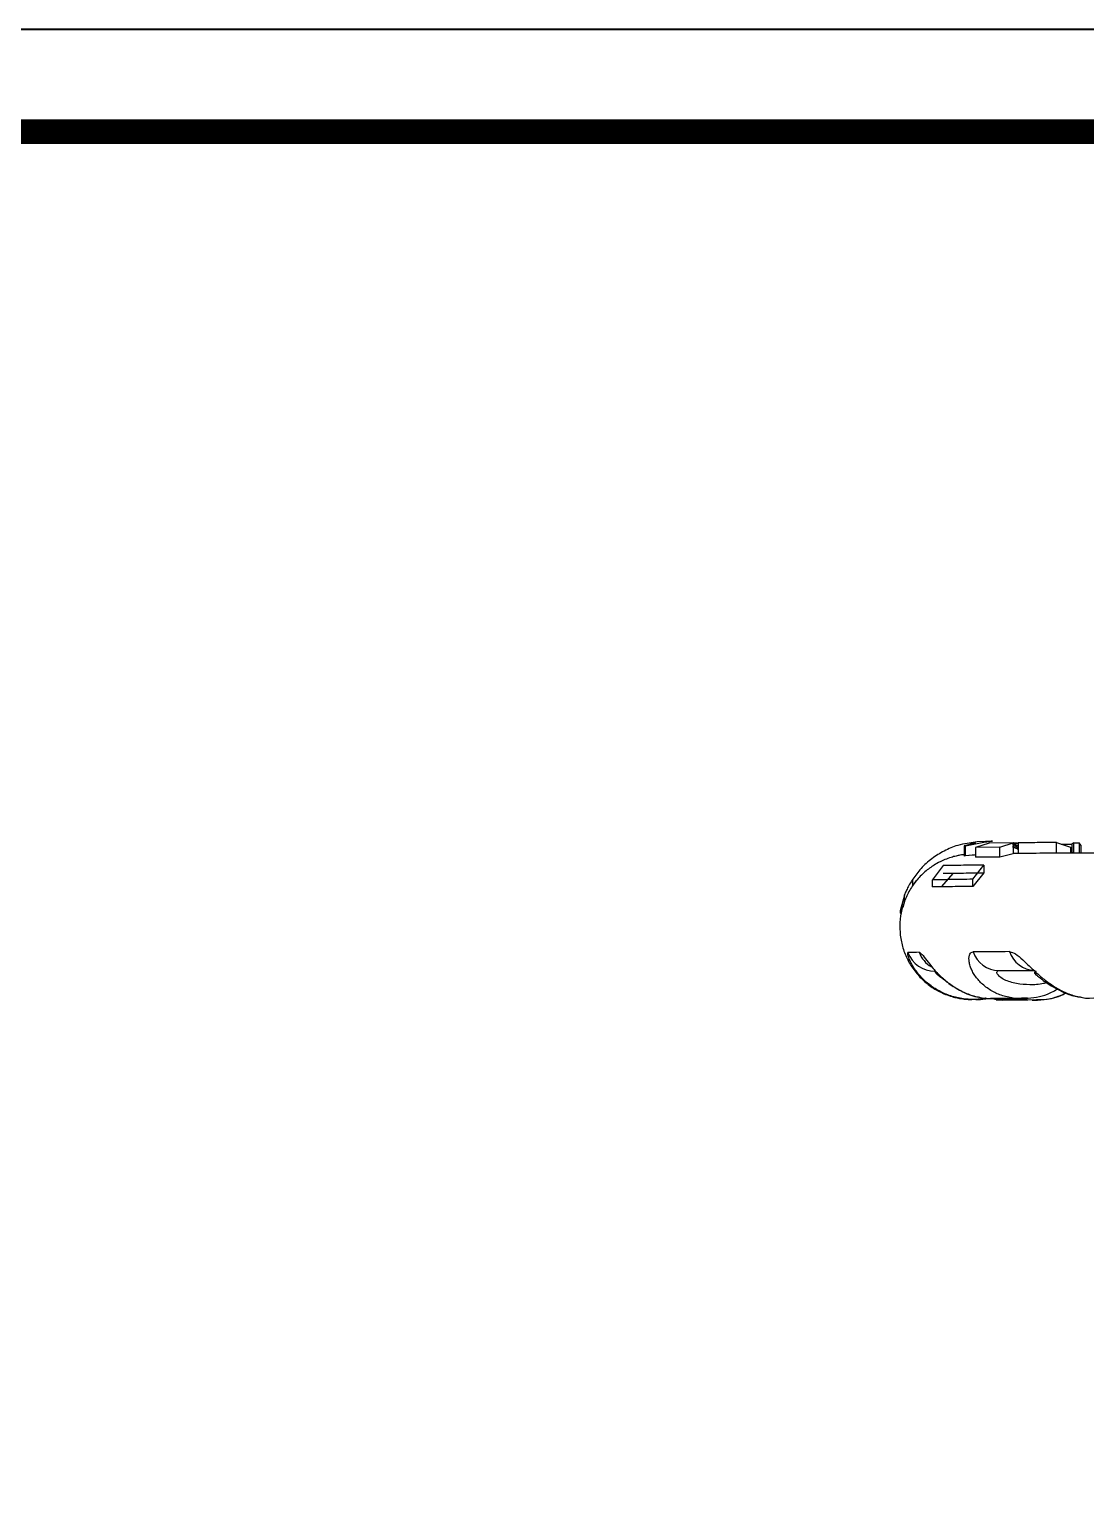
# Model space of a CAD drawing. Header units: millimetres. Extents: x 2642 to 4256, y 821 to 2003.
# Drawn here: x 3545.4 to 3690.7, y 1799.9 to 2002.6 of the extents above; entities that cross this region are included whole.
import ezdxf

# ---------------------------------------------------------------- set-up
doc = ezdxf.new("R2010")
doc.units = ezdxf.units.MM
doc.layers.add('粗实线', color=7, linetype='Continuous', lineweight=40)

# ---------------------------------------------------------------- blocks, each defined once
blk = doc.blocks.new('图框2')
blk.add_line((23795.37, 7810.82), (22181, 7810.82))
at = {"const_width": 3.38}
blk.add_lwpolyline([(23781.31, 7796.75), (22251.31, 7796.75), (22251.31, 6643.63), (23781.31, 6643.63)], close=True, dxfattribs=at)

msp = doc.modelspace()

# ---------------------------------------------------------------- linework, layer by layer
at = {"color": 7, "linetype": 'Continuous', "lineweight": 25}
for p, q in [((3675.621, 1890.642), (3674.03, 1890.276)), ((3674.208, 1890.279), (3674.03, 1890.276)), ((3674.03, 1890.276), (3674.03, 1888.871)), ((3674.208, 1890.279), (3676.711, 1890.774)), ((3674.208, 1888.874), (3674.208, 1890.279)), ((3675.812, 1890.84), (3674.42, 1890.615)), ((3675.621, 1890.642), (3674.42, 1890.615)), ((3677.444, 1890.65), (3675.582, 1890.035)), ((3678.938, 1890.072), (3675.582, 1890.035)), ((3675.582, 1890.035), (3675.582, 1888.691)), ((3676.972, 1890.864), (3675.812, 1890.84)), ((3676.711, 1890.774), (3677.898, 1890.916)), ((3676.996, 1890.866), (3676.972, 1890.864)), ((3677.722, 1890.913), (3676.996, 1890.866)), ((3680.783, 1890.683), (3677.444, 1890.65)), ((3677.898, 1890.916), (3677.722, 1890.913)), ((3678.938, 1890.072), (3680.783, 1890.683)), ((3678.938, 1888.719), (3678.938, 1890.072)), ((3680.783, 1889.149), (3678.938, 1888.719)), ((3681.469, 1890.246), (3680.744, 1890.434)), ((3680.783, 1890.683), (3680.783, 1889.149)), ((3681.326, 1890.635), (3680.802, 1890.679)), ((3680.822, 1890.713), (3680.987, 1890.694)), ((3681.469, 1889.836), (3681.105, 1889.976)), ((3681.469, 1890.688), (3681.469, 1889.221)), ((3686.709, 1890.725), (3688.642, 1890.091)), ((3686.709, 1889.254), (3686.709, 1890.725)), ((3687.371, 1890.508), (3688.819, 1890.502)), ((3688.642, 1890.091), (3688.642, 1889.263)), ((3688.642, 1889.527), (3689.03, 1889.318)), ((3689.03, 1889.318), (3688.642, 1889.312)), ((3689.103, 1890.668), (3688.819, 1890.502)), ((3688.819, 1890.502), (3688.819, 1889.432)), ((3689.103, 1890.668), (3689.829, 1890.665)), ((3689.103, 1889.266), (3689.103, 1890.668)), ((3690.128, 1890.339), (3689.829, 1890.665)), ((3689.829, 1890.665), (3689.829, 1889.269)), ((3690.128, 1889.27), (3690.128, 1890.339)), ((3671.151, 1887.545), (3669.604, 1885.571)), ((3674.208, 1888.874), (3674.03, 1888.871)), ((3675.582, 1889.035), (3674.208, 1888.874)), ((3675.448, 1888.973), (3674.771, 1888.965)), ((3675.22, 1885.671), (3676.718, 1887.626)), ((3678.938, 1888.719), (3675.582, 1888.691)), ((3676.718, 1887.626), (3676.718, 1886.553)), ((3666.938, 1884.774), (3666.938, 1885.68)), ((3669.604, 1885.571), (3669.604, 1884.625)), ((3670.893, 1884.65), (3672.548, 1886.52)), ((3676.718, 1886.553), (3675.22, 1884.672)), ((3675.22, 1884.672), (3675.22, 1885.671)), ((3665.792, 1883.485), (3665.196, 1881.339)), ((3665.803, 1883.508), (3665.792, 1883.485)), ((3665.792, 1882.592), (3665.792, 1883.485)), ((3665.803, 1882.615), (3665.803, 1883.508)), ((3665.196, 1881.339), (3665.196, 1880.988)), ((3665.347, 1880.988), (3665.196, 1880.988)), ((3665.792, 1882.592), (3665.575, 1881.81)), ((3665.803, 1882.615), (3665.792, 1882.592)), ((3678.785, 1873.107), (3683.695, 1873.134)), ((3678.785, 1873.107), (3683.814, 1873.104)), ((3674.198, 1869.175), (3674.11, 1869.18)), ((3674.117, 1869.187), (3674.152, 1869.197)), ((3674.133, 1869.191), (3674.19, 1869.159)), ((3674.152, 1869.197), (3674.198, 1869.222)), ((3674.242, 1869.187), (3674.198, 1869.222)), ((3674.242, 1869.187), (3674.199, 1869.175)), ((3674.51, 1869.154), (3674.483, 1869.187)), ((3675.19, 1869.179), (3677.103, 1869.25)), ((3676.43, 1869.269), (3676.912, 1869.373)), ((3678.328, 1869.108), (3677.626, 1869.252)), ((3678.415, 1869.098), (3678.251, 1869.133)), ((3678.328, 1869.108), (3678.251, 1869.133)), ((3678.372, 1869.107), (3678.328, 1869.108)), ((3678.944, 1869.119), (3678.415, 1869.098)), ((3678.941, 1869.099), (3679.319, 1869.048)), ((3681.088, 1869.2), (3678.944, 1869.119)), ((3680.994, 1869.283), (3681.172, 1869.311)), ((3682.678, 1869.339), (3681.089, 1869.273)), ((3681.089, 1869.273), (3681.172, 1869.311)), ((3682.069, 1869.225), (3682.421, 1869.291)), ((3682.765, 1869.065), (3683.967, 1869.113)), ((3683.366, 1869.018), (3683.662, 1869.016)), ((3690.518, 1869.362), (3690.714, 1869.332))]:
    msp.add_line(p, q, dxfattribs=at)
for centre, radius, start, end in [((3669.16, 1763.169), 112.461, 90.67829, 91.46899), ((3670.008, 1877.007), 3.99, 200.7466, 269.94723), ((3671.562, 1877.021), 3.987, 200.53714, 238.92466), ((3698.905, -2024.669), 3900.426, 90.273673, 90.347423), ((3678.85, 1876.902), 3.796, 198.69099, 269.01094), ((3683.796, 1876.824), 3.692, 197.51104, 268.43264), ((3690.848, 3276.129), 1407.053, 269.518479, 269.594895)]:
    msp.add_arc(centre, radius, start, end, dxfattribs=at)
for points, knots in [([(3674.03, 1889.063), (3673.978, 1889.057), (3673.84, 1889.042), (3673.461, 1888.985), (3672.894, 1888.872), (3672.172, 1888.68), (3671.259, 1888.353), (3670.134, 1887.806), (3668.877, 1886.958), (3667.648, 1885.795), (3666.597, 1884.38), (3665.804, 1882.785), (3665.305, 1881.071), (3665.116, 1879.294), (3665.245, 1877.512), (3665.687, 1875.781), (3666.429, 1874.156), (3667.447, 1872.688), (3668.706, 1871.424), (3670.072, 1870.471), (3671.33, 1869.865), (3672.326, 1869.524), (3673.087, 1869.336), (3673.659, 1869.234), (3673.983, 1869.192), (3674.086, 1869.182), (3674.11, 1869.18)], [0, 0, 0, 0, 0.0148867, 0.0392673, 0.0620584, 0.0873333, 0.1182037, 0.1585511, 0.2087423, 0.2639748, 0.320539, 0.3773811, 0.4342854, 0.491206, 0.5481328, 0.6050646, 0.6620035, 0.7189518, 0.7759064, 0.832816, 0.878701, 0.9113007, 0.9380514, 0.963413, 0.9915051, 1, 1, 1, 1]), ([(3674.417, 1890.616), (3673.985, 1890.534), (3672.887, 1890.324), (3671.246, 1889.612), (3669.54, 1888.54), (3668.072, 1887.23), (3667.304, 1886.18), (3666.938, 1885.68)], [0, 0, 0, 0, 0.1436466, 0.3657796, 0.5794741, 0.7996194, 1, 1, 1, 1]), ([(3680.654, 1890.498), (3680.808, 1890.483), (3681.131, 1890.452), (3681.353, 1890.343), (3681.469, 1890.285)], [0, 0, 0, 0, 0.4794776, 1, 1, 1, 1]), ([(3680.654, 1890.307), (3680.745, 1890.29), (3681.062, 1890.228), (3681.3, 1890.127), (3681.469, 1890.054)], [0, 0, 0, 0, 0.2892723, 1, 1, 1, 1]), ([(3680.654, 1890.149), (3680.727, 1890.13), (3681.012, 1890.053), (3681.274, 1889.91), (3681.469, 1889.804)], [0, 0, 0, 0, 0.2547132, 1, 1, 1, 1]), ([(3681.469, 1890.558), (3681.468, 1890.558), (3681.248, 1890.624), (3681.015, 1890.604), (3680.783, 1890.584)], [0, 0, 0, 0, 0.0059339, 1, 1, 1, 1]), ([(3681.469, 1889.761), (3681.307, 1889.857), (3681.087, 1889.985), (3680.845, 1890.053), (3680.783, 1890.071)], [0, 0, 0, 0, 0.7422142, 1, 1, 1, 1]), ([(3835.513, 1889.468), (3833.115, 1889.468), (3829.733, 1889.468), (3824.73, 1889.467), (3820.439, 1889.466), (3815.335, 1889.465), (3809.993, 1889.464), (3804.427, 1889.462), (3798.725, 1889.459), (3792.94, 1889.456), (3787.115, 1889.452), (3781.285, 1889.448), (3775.478, 1889.443), (3769.718, 1889.438), (3764.027, 1889.432), (3758.423, 1889.426), (3752.922, 1889.419), (3747.541, 1889.412), (3742.291, 1889.405), (3737.187, 1889.396), (3732.24, 1889.388), (3727.46, 1889.379), (3722.857, 1889.37), (3718.441, 1889.36), (3714.219, 1889.35), (3710.199, 1889.34), (3706.387, 1889.329), (3702.79, 1889.318), (3699.412, 1889.307), (3696.257, 1889.296), (3693.329, 1889.285), (3690.63, 1889.273), (3688.161, 1889.261), (3685.921, 1889.25), (3683.916, 1889.238), (3682.192, 1889.227), (3681.228, 1889.219), (3680.783, 1889.216)], [0, 0, 0, 0, 0.0344071, 0.0485109, 0.0718894, 0.0961605, 0.1221805, 0.149305, 0.1772714, 0.2058697, 0.2349502, 0.2644009, 0.2941371, 0.3240924, 0.3542143, 0.3844599, 0.4147936, 0.445185, 0.4756078, 0.5060385, 0.5364555, 0.5668389, 0.5971695, 0.6274283, 0.6575964, 0.6876542, 0.7175815, 0.7473561, 0.7769545, 0.8063502, 0.8355137, 0.8644114, 0.8930048, 0.921249, 0.9490912, 0.9764687, 1, 1, 1, 1]), ([(3680.794, 1890.705), (3680.948, 1890.71), (3681.134, 1890.715), (3681.313, 1890.663), (3681.344, 1890.654)], [0, 0, 0, 0, 0.8253899, 1, 1, 1, 1]), ([(3686.709, 1890.725), (3685.665, 1890.719), (3683.571, 1890.707), (3682.171, 1890.695), (3681.469, 1890.688)], [0, 0, 0, 0, 0.4988559, 1, 1, 1, 1]), ([(3676.718, 1887.626), (3675.6, 1887.612), (3673.379, 1887.584), (3671.89, 1887.558), (3671.151, 1887.545)], [0, 0, 0, 0, 0.5034187, 1, 1, 1, 1]), ([(3666.938, 1885.68), (3666.793, 1885.45), (3666.505, 1884.996), (3666.166, 1884.34), (3665.951, 1883.861), (3665.85, 1883.62), (3665.812, 1883.528), (3665.806, 1883.514), (3665.803, 1883.508)], [0, 0, 0, 0, 0.2914797, 0.5750699, 0.8079281, 0.8967748, 0.9490808, 1, 1, 1, 1]), ([(3667.512, 1885.525), (3667.509, 1885.522), (3667.269, 1885.32), (3667.102, 1885.045), (3666.938, 1884.774)], [0, 0, 0, 0, 0.01355435, 1, 1, 1, 1]), ([(3675.22, 1885.671), (3674.091, 1885.653), (3671.852, 1885.618), (3670.349, 1885.586), (3669.604, 1885.571)], [0, 0, 0, 0, 0.5039201, 1, 1, 1, 1]), ([(3671.151, 1886.506), (3671.896, 1886.514), (3673.386, 1886.53), (3675.607, 1886.545), (3676.718, 1886.553)], [0, 0, 0, 0, 0.4999998, 1, 1, 1, 1]), ([(3675.22, 1884.672), (3674.099, 1884.664), (3671.859, 1884.649), (3670.355, 1884.633), (3669.604, 1884.625)], [0, 0, 0, 0, 0.5000002, 1, 1, 1, 1]), ([(3674.152, 1869.197), (3673.55, 1869.296), (3672.38, 1869.489), (3670.727, 1870.172), (3669.509, 1870.934), (3668.66, 1871.643), (3668.099, 1872.196), (3667.606, 1872.77), (3667.176, 1873.365), (3666.831, 1873.937), (3666.478, 1874.645), (3666.22, 1875.398), (3666.258, 1875.528), (3666.277, 1875.593)], [0, 0, 0, 0, 0.1284973, 0.2497639, 0.3799902, 0.4410033, 0.4995684, 0.5633982, 0.624473, 0.6884765, 0.7497189, 0.8750081, 1, 1, 1, 1]), ([(3667.828, 1875.622), (3667.944, 1875.56), (3668.177, 1875.435), (3668.83, 1874.54), (3669.561, 1873.608), (3670.271, 1872.822), (3671.043, 1872.058), (3671.935, 1871.326), (3672.925, 1870.681), (3673.98, 1870.112), (3675.392, 1869.542), (3676.561, 1869.35), (3677.163, 1869.252)], [0, 0, 0, 0, 0.1245331, 0.2497204, 0.3746604, 0.4358129, 0.4997369, 0.6193085, 0.6831267, 0.7499061, 0.8713351, 1, 1, 1, 1]), ([(3680.994, 1869.283), (3680.427, 1869.381), (3679.325, 1869.572), (3677.813, 1870.254), (3676.741, 1871.016), (3676.032, 1871.725), (3675.586, 1872.279), (3675.222, 1872.855), (3674.941, 1873.451), (3674.758, 1874.025), (3674.646, 1874.734), (3674.735, 1875.49), (3675.081, 1875.621), (3675.255, 1875.686)], [0, 0, 0, 0, 0.12847248, 0.24975174, 0.3799936, 0.44100837, 0.49957067, 0.56339972, 0.6244689, 0.68847721, 0.74971847, 0.87501061, 1, 1, 1, 1]), ([(3680.275, 1875.713), (3680.539, 1875.65), (3681.069, 1875.524), (3682.082, 1874.624), (3683.026, 1873.688), (3683.857, 1872.899), (3684.715, 1872.133), (3685.652, 1871.4), (3686.653, 1870.754), (3687.695, 1870.186), (3689.057, 1869.617), (3690.151, 1869.429), (3690.714, 1869.332)], [0, 0, 0, 0, 0.1245352, 0.2497123, 0.3746683, 0.4358121, 0.4997348, 0.6193036, 0.6831306, 0.7499247, 0.8713728, 1, 1, 1, 1]), ([(3669.945, 1873.193), (3669.936, 1873.191), (3669.903, 1873.182), (3670.03, 1873.03), (3670.309, 1872.728), (3670.923, 1872.136), (3671.959, 1871.251), (3673.654, 1870.236), (3675.136, 1869.559), (3676.048, 1869.465), (3676.183, 1869.451)], [0, 0, 0, 0, 0.023323, 0.0856596, 0.1580207, 0.2430344, 0.4417407, 0.6789866, 0.9522608, 1, 1, 1, 1]), ([(3671.202, 1871.971), (3671.073, 1872.033), (3670.69, 1872.216), (3670.244, 1872.586), (3669.963, 1872.943), (3669.991, 1872.992), (3670.005, 1873.016)], [0, 0, 0, 0, 0.1407072, 0.4184993, 0.7090977, 1, 1, 1, 1]), ([(3685.357, 1871.441), (3685.217, 1871.4), (3684.449, 1871.177), (3683.033, 1871.131), (3681.196, 1871.266), (3679.766, 1871.699), (3678.902, 1872.231), (3678.525, 1872.674), (3678.491, 1873.034), (3678.687, 1873.083), (3678.785, 1873.107)], [0, 0, 0, 0, 0.0426739, 0.2343151, 0.4259587, 0.6169991, 0.7170695, 0.8085352, 0.9042176, 1, 1, 1, 1]), ([(3683.91, 1872.975), (3683.865, 1872.962), (3683.712, 1872.918), (3683.645, 1872.843), (3683.748, 1872.672), (3684.022, 1872.428), (3684.363, 1872.156), (3684.827, 1871.808), (3685.916, 1871.033), (3687.498, 1870.171), (3689.112, 1869.553), (3689.913, 1869.48), (3690.107, 1869.462)], [0, 0, 0, 0, 0.0349153, 0.1182998, 0.1932785, 0.2622653, 0.3240599, 0.3768786, 0.4681528, 0.7421421, 0.9372986, 1, 1, 1, 1]), ([(3674.214, 1869.169), (3674.275, 1869.163), (3674.541, 1869.136), (3674.778, 1869.126), (3674.95, 1869.119), (3675.056, 1869.115)], [0, 0, 0, 0, 0.102874, 0.4498624, 1, 1, 1, 1]), ([(3677.059, 1869.312), (3677.036, 1869.305), (3676.143, 1869.014), (3675.18, 1869.102), (3674.242, 1869.187)], [0, 0, 0, 0, 0.0262577, 1, 1, 1, 1]), ([(3675.607, 1869.132), (3676.051, 1869.122), (3676.558, 1869.111), (3677.042, 1869.235), (3677.103, 1869.25)], [0, 0, 0, 0, 0.87522233, 1, 1, 1, 1]), ([(3676.938, 1869.288), (3676.918, 1869.284), (3676.7, 1869.239), (3676.41, 1869.208), (3676.074, 1869.168), (3675.981, 1869.163), (3675.927, 1869.16)], [0, 0, 0, 0, 0.02437842, 0.26552725, 0.57548966, 1, 1, 1, 1]), ([(3677.163, 1869.252), (3677.707, 1869.257), (3678.797, 1869.267), (3680.261, 1869.278), (3680.994, 1869.283)], [0, 0, 0, 0, 0.4993996, 1, 1, 1, 1]), ([(3681.089, 1869.273), (3680.358, 1869.267), (3678.893, 1869.257), (3677.803, 1869.247), (3677.258, 1869.242)], [0, 0, 0, 0, 0.4993996, 1, 1, 1, 1]), ([(3678.349, 1869.193), (3678.634, 1869.196), (3679.307, 1869.203), (3680.548, 1869.214), (3681.604, 1869.222), (3682.102, 1869.225)], [0, 0, 0, 0, 0.2805546, 0.6611713, 1, 1, 1, 1]), ([(3678.415, 1869.098), (3679.046, 1869.093), (3680.311, 1869.082), (3681.946, 1869.071), (3682.765, 1869.065)], [0, 0, 0, 0, 0.499399, 1, 1, 1, 1]), ([(3682.681, 1869.075), (3681.861, 1869.08), (3680.332, 1869.09), (3679.15, 1869.101), (3678.601, 1869.106)], [0, 0, 0, 0, 0.5361807, 1, 1, 1, 1]), ([(3682.421, 1869.291), (3683.478, 1869.385), (3685.107, 1869.53), (3686.493, 1870.366), (3686.979, 1870.66)], [0, 0, 0, 0, 0.6493093, 1, 1, 1, 1]), ([(3683.636, 1869.016), (3684.247, 1869.048), (3685.442, 1869.113), (3686.913, 1869.511), (3687.72, 1869.898), (3687.997, 1870.03)], [0, 0, 0, 0, 0.4074999, 0.7971073, 1, 1, 1, 1]), ([(3683.967, 1869.113), (3684.432, 1869.116), (3685.76, 1869.123), (3687.169, 1869.531), (3687.96, 1870.028), (3687.975, 1870.037)], [0, 0, 0, 0, 0.3456559, 0.9874843, 1, 1, 1, 1]), ([(3690.714, 1869.332), (3692.244, 1869.338), (3695.31, 1869.35), (3700.264, 1869.366), (3705.257, 1869.38), (3710.241, 1869.392), (3715.538, 1869.404), (3719.341, 1869.412), (3721.242, 1869.416)], [0, 0, 0, 0, 0.1901055, 0.3809491, 0.5349186, 0.6888882, 0.8444441, 1, 1, 1, 1])]:
    msp.add_open_spline(points, degree=3, knots=knots, dxfattribs=at)

# ---------------------------------------------------------------- block references
at = {"layer": '粗实线', "linetype": 'ByBlock'}
msp.add_blockref('图框2', (-19539.444, -5808.216), dxfattribs=at)

doc.saveas('drawing.dxf')
